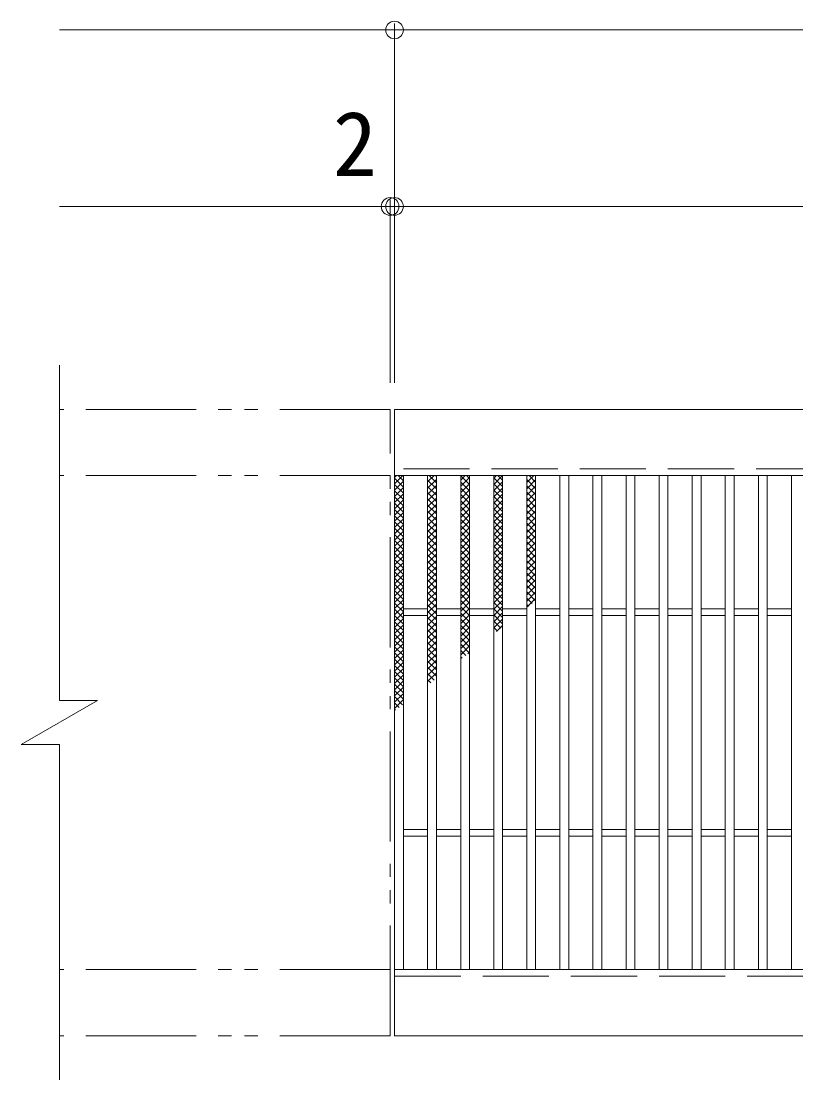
# Model space of a CAD drawing. Units: millimetres at full size, sheet at 1:10; details may follow other scales. Extents: x -1607 to 1854, y -1375 to 1187.
# Drawn here: x -1607.3 to -1256, y 676.7 to 1156.7 of the extents above; entities that cross this region are included whole.
import ezdxf
from ezdxf.enums import TextEntityAlignment as Align

# ---------------------------------------------------------------- set-up
doc = ezdxf.new("R2010")
doc.units = ezdxf.units.MM
doc.header["$LTSCALE"] = 10
doc.header["$PDMODE"] = 32
doc.header["$PDSIZE"] = 8
doc.linetypes.add('DASHED3', pattern=[4, 3, -1])
doc.linetypes.add('DOUBLE_CHAIN1', pattern=[8.8, 5, -1, 0.6, -0.6, 0.6, -1])
for name, color, linetype, lineweight in [('C-1', 2, 'Continuous', 9), ('C-2', 3, 'Continuous', 9), ('C-4', 7, 'Continuous', 9), ('C-9', 6, 'Continuous', 5)]:
    doc.layers.add(name, color=color, linetype=linetype, lineweight=lineweight)
doc.styles.add('ＭＳ ゴシック', font='')
doc.styles.get('ＭＳ ゴシック').set_extended_font_data('MS Gothic')

msp = doc.modelspace()

# ---------------------------------------------------------------- linework, layer by layer
at = {"layer": 'C-1', "linetype": 'DOUBLE_CHAIN1'}
for p, q in [((-1440.02, 980.69), (-1590.02, 980.69)), ((-1440.02, 696.69), (-1440.02, 980.69)), ((-1440.02, 950.69), (-1590.02, 950.69)), ((-1440.02, 726.69), (-1590.02, 726.69)), ((-1440.02, 696.69), (-1590.02, 696.69))]:
    msp.add_line(p, q, dxfattribs=at)
at = {"layer": 'C-1'}
for p, q in [((-444.02, 980.69), (-1438.02, 980.69)), ((-1438.02, 950.69), (-1438.02, 980.69)), ((-444.02, 950.69), (-1438.02, 950.69)), ((-1607.34, 828.69), (-1572.7, 848.69)), ((-1438.02, 726.69), (-444.02, 726.69)), ((-1438.02, 696.69), (-1438.02, 726.69)), ((-1438.02, 696.69), (-444.02, 696.69))]:
    msp.add_line(p, q, dxfattribs=at)
at = {"layer": 'C-1', "linetype": 'DASHED3'}
for p, q in [((-444.02, 953.69), (-1438.02, 953.69)), ((-1438.02, 723.69), (-444.02, 723.69))]:
    msp.add_line(p, q, dxfattribs=at)
at = {"layer": 'C-1'}
for points in [[(-1590.02, 1000.69), (-1590.02, 848.69), (-1572.7, 848.69)], [(-1607.34, 828.69), (-1590.02, 828.69), (-1590.02, 676.69)]]:
    msp.add_lwpolyline(points, dxfattribs=at)
at = {"layer": 'C-2'}
for p, q in [((-1438.02, 950.69), (-1438.02, 726.69)), ((-1434.02, 950.69), (-1434.02, 726.69)), ((-1423.02, 950.69), (-1423.02, 726.69)), ((-1419.02, 950.69), (-1419.02, 726.69)), ((-1408.02, 950.69), (-1408.02, 726.69)), ((-1404.02, 950.69), (-1404.02, 726.69)), ((-1393.02, 950.69), (-1393.02, 726.69)), ((-1389.02, 950.69), (-1389.02, 726.69)), ((-1378.02, 950.69), (-1378.02, 726.69)), ((-1374.02, 950.69), (-1374.02, 726.69)), ((-1363.02, 950.69), (-1363.02, 726.69)), ((-1359.02, 950.69), (-1359.02, 726.69)), ((-1348.02, 950.69), (-1348.02, 726.69)), ((-1344.02, 950.69), (-1344.02, 726.69)), ((-1333.02, 950.69), (-1333.02, 726.69)), ((-1329.02, 950.69), (-1329.02, 726.69)), ((-1318.02, 950.69), (-1318.02, 726.69)), ((-1314.02, 950.69), (-1314.02, 726.69)), ((-1303.02, 950.69), (-1303.02, 726.69)), ((-1299.02, 950.69), (-1299.02, 726.69)), ((-1288.02, 950.69), (-1288.02, 726.69)), ((-1284.02, 950.69), (-1284.02, 726.69)), ((-1273.02, 950.69), (-1273.02, 726.69)), ((-1269.02, 950.69), (-1269.02, 726.69)), ((-1258.02, 950.69), (-1258.02, 726.69)), ((-1434.02, 890.19), (-1423.02, 890.19)), ((-1419.02, 890.19), (-1408.02, 890.19)), ((-1404.02, 890.19), (-1393.02, 890.19)), ((-1389.02, 890.19), (-1378.02, 890.19)), ((-1374.02, 890.19), (-1363.02, 890.19)), ((-1359.02, 890.19), (-1348.02, 890.19)), ((-1344.02, 890.19), (-1333.02, 890.19)), ((-1329.02, 890.19), (-1318.02, 890.19)), ((-1314.02, 890.19), (-1303.02, 890.19)), ((-1299.02, 890.19), (-1288.02, 890.19)), ((-1284.02, 890.19), (-1273.02, 890.19)), ((-1269.02, 890.19), (-1258.02, 890.19)), ((-1434.02, 887.19), (-1423.02, 887.19)), ((-1419.02, 887.19), (-1408.02, 887.19)), ((-1404.02, 887.19), (-1393.02, 887.19)), ((-1389.02, 887.19), (-1378.02, 887.19)), ((-1374.02, 887.19), (-1363.02, 887.19)), ((-1359.02, 887.19), (-1348.02, 887.19)), ((-1344.02, 887.19), (-1333.02, 887.19)), ((-1329.02, 887.19), (-1318.02, 887.19)), ((-1314.02, 887.19), (-1303.02, 887.19)), ((-1299.02, 887.19), (-1288.02, 887.19)), ((-1284.02, 887.19), (-1273.02, 887.19)), ((-1269.02, 887.19), (-1258.02, 887.19)), ((-1434.02, 790.19), (-1423.02, 790.19)), ((-1419.02, 790.19), (-1408.02, 790.19)), ((-1404.02, 790.19), (-1393.02, 790.19)), ((-1389.02, 790.19), (-1378.02, 790.19)), ((-1374.02, 790.19), (-1363.02, 790.19)), ((-1359.02, 790.19), (-1348.02, 790.19)), ((-1344.02, 790.19), (-1333.02, 790.19)), ((-1329.02, 790.19), (-1318.02, 790.19)), ((-1314.02, 790.19), (-1303.02, 790.19)), ((-1299.02, 790.19), (-1288.02, 790.19)), ((-1284.02, 790.19), (-1273.02, 790.19)), ((-1269.02, 790.19), (-1258.02, 790.19)), ((-1434.02, 787.19), (-1423.02, 787.19)), ((-1419.02, 787.19), (-1408.02, 787.19)), ((-1404.02, 787.19), (-1393.02, 787.19)), ((-1389.02, 787.19), (-1378.02, 787.19)), ((-1374.02, 787.19), (-1363.02, 787.19)), ((-1359.02, 787.19), (-1348.02, 787.19)), ((-1344.02, 787.19), (-1333.02, 787.19)), ((-1329.02, 787.19), (-1318.02, 787.19)), ((-1314.02, 787.19), (-1303.02, 787.19)), ((-1299.02, 787.19), (-1288.02, 787.19)), ((-1284.02, 787.19), (-1273.02, 787.19)), ((-1269.02, 787.19), (-1258.02, 787.19))]:
    msp.add_line(p, q, dxfattribs=at)
at = {"layer": 'C-4'}
for p, q in [((-1590.02, 1152.69), (-292.02, 1152.69)), ((-1438.02, 992.69), (-1438.02, 1155.69)), ((-1440.02, 992.69), (-1440.02, 1075.69)), ((-1590.02, 1072.69), (-292.02, 1072.69))]:
    msp.add_line(p, q, dxfattribs=at)
for p in [(-1438.02, 1152.69), (-1440.02, 1072.69), (-1438.02, 1072.69)]:
    msp.add_point(p, dxfattribs=at)
at = {"layer": 'C-9'}
for p, q in [((-1438.02, 946.9), (-1434.23, 950.69)), ((-1438.02, 949.73), (-1437.06, 950.69)), ((-1436.43, 950.69), (-1434.02, 948.28)), ((-1423.02, 947.76), (-1420.09, 950.69)), ((-1423.02, 950.59), (-1422.91, 950.69)), ((-1422.29, 950.69), (-1419.02, 947.42)), ((-1419.46, 950.69), (-1419.02, 950.25)), ((-1408.02, 948.61), (-1405.94, 950.69)), ((-1408.02, 950.56), (-1404.02, 946.56)), ((-1405.32, 950.69), (-1404.02, 949.39)), ((-1393.02, 949.47), (-1391.8, 950.69)), ((-1393.02, 946.64), (-1389.02, 950.64)), ((-1391.17, 950.69), (-1389.02, 948.53)), ((-1378.02, 947.5), (-1374.83, 950.69)), ((-1378.02, 950.33), (-1377.66, 950.69)), ((-1377.03, 950.69), (-1374.02, 947.68)), ((-1374.2, 950.69), (-1374.02, 950.5)), ((-1438.02, 949.45), (-1434.02, 945.45)), ((-1438.02, 944.07), (-1434.02, 948.07)), ((-1438.02, 946.62), (-1434.02, 942.62)), ((-1423.02, 944.93), (-1419.02, 948.93)), ((-1423.02, 948.59), (-1419.02, 944.59)), ((-1423.02, 942.1), (-1419.02, 946.1)), ((-1423.02, 945.76), (-1419.02, 941.76)), ((-1408.02, 945.79), (-1404.02, 949.79)), ((-1408.02, 947.73), (-1404.02, 943.73)), ((-1408.02, 942.96), (-1404.02, 946.96)), ((-1393.02, 949.71), (-1389.02, 945.71)), ((-1393.02, 943.82), (-1389.02, 947.82)), ((-1393.02, 946.88), (-1389.02, 942.88)), ((-1378.02, 948.85), (-1374.02, 944.85)), ((-1378.02, 944.67), (-1374.02, 948.67)), ((-1378.02, 946.02), (-1374.02, 942.02)), ((-1378.02, 941.85), (-1374.02, 945.85)), ((-1438.02, 941.24), (-1434.02, 945.24)), ((-1438.02, 943.79), (-1434.02, 939.79)), ((-1438.02, 938.41), (-1434.02, 942.41)), ((-1438.02, 940.97), (-1434.02, 936.96)), ((-1423.02, 939.27), (-1419.02, 943.27)), ((-1423.02, 942.94), (-1419.02, 938.94)), ((-1408.02, 944.91), (-1404.02, 940.91)), ((-1408.02, 940.13), (-1404.02, 944.13)), ((-1408.02, 942.08), (-1404.02, 938.08)), ((-1408.02, 937.3), (-1404.02, 941.3)), ((-1393.02, 940.99), (-1389.02, 944.99)), ((-1393.02, 944.05), (-1389.02, 940.05)), ((-1393.02, 938.16), (-1389.02, 942.16)), ((-1393.02, 941.22), (-1389.02, 937.22)), ((-1378.02, 943.19), (-1374.02, 939.19)), ((-1378.02, 939.02), (-1374.02, 943.02)), ((-1438.02, 935.58), (-1434.02, 939.59)), ((-1438.02, 938.14), (-1434.02, 934.14)), ((-1438.02, 932.76), (-1434.02, 936.76)), ((-1423.02, 936.44), (-1419.02, 940.44)), ((-1423.02, 940.11), (-1419.02, 936.11)), ((-1423.02, 933.61), (-1419.02, 937.61)), ((-1423.02, 937.28), (-1419.02, 933.28)), ((-1408.02, 939.25), (-1404.02, 935.25)), ((-1408.02, 934.47), (-1404.02, 938.47)), ((-1408.02, 936.42), (-1404.02, 932.42)), ((-1393.02, 935.33), (-1389.02, 939.33)), ((-1393.02, 938.39), (-1389.02, 934.39)), ((-1393.02, 932.5), (-1389.02, 936.5)), ((-1378.02, 940.36), (-1374.02, 936.36)), ((-1378.02, 936.19), (-1374.02, 940.19)), ((-1378.02, 937.53), (-1374.02, 933.53)), ((-1378.02, 933.36), (-1374.02, 937.36)), ((-1438.02, 935.31), (-1434.02, 931.31)), ((-1438.02, 929.93), (-1434.02, 933.93)), ((-1438.02, 932.48), (-1434.02, 928.48)), ((-1423.02, 930.79), (-1419.02, 934.79)), ((-1423.02, 934.45), (-1419.02, 930.45)), ((-1423.02, 927.96), (-1419.02, 931.96)), ((-1423.02, 931.62), (-1419.02, 927.62)), ((-1408.02, 931.64), (-1404.02, 935.64)), ((-1408.02, 933.59), (-1404.02, 929.59)), ((-1408.02, 928.82), (-1404.02, 932.82)), ((-1393.02, 935.56), (-1389.02, 931.56)), ((-1393.02, 929.67), (-1389.02, 933.67)), ((-1393.02, 932.73), (-1389.02, 928.73)), ((-1378.02, 934.71), (-1374.02, 930.71)), ((-1378.02, 930.53), (-1374.02, 934.53)), ((-1378.02, 931.88), (-1374.02, 927.88)), ((-1378.02, 927.7), (-1374.02, 931.7)), ((-1438.02, 927.1), (-1434.02, 931.1)), ((-1438.02, 929.65), (-1434.02, 925.65)), ((-1438.02, 924.27), (-1434.02, 928.27)), ((-1438.02, 926.82), (-1434.02, 922.82)), ((-1423.02, 925.13), (-1419.02, 929.13)), ((-1423.02, 928.79), (-1419.02, 924.79)), ((-1408.02, 930.76), (-1404.02, 926.76)), ((-1408.02, 925.99), (-1404.02, 929.99)), ((-1408.02, 927.94), (-1404.02, 923.94)), ((-1408.02, 923.16), (-1404.02, 927.16)), ((-1393.02, 926.85), (-1389.02, 930.85)), ((-1393.02, 929.91), (-1389.02, 925.91)), ((-1393.02, 924.02), (-1389.02, 928.02)), ((-1393.02, 927.08), (-1389.02, 923.08)), ((-1378.02, 929.05), (-1374.02, 925.05)), ((-1378.02, 924.87), (-1374.02, 928.87)), ((-1438.02, 921.44), (-1434.02, 925.44)), ((-1438.02, 923.99), (-1434.02, 919.99)), ((-1438.02, 918.61), (-1434.02, 922.61)), ((-1423.02, 922.3), (-1419.02, 926.3)), ((-1423.02, 925.96), (-1419.02, 921.97)), ((-1423.02, 919.47), (-1419.02, 923.47)), ((-1423.02, 923.14), (-1419.02, 919.14)), ((-1408.02, 925.11), (-1404.02, 921.11)), ((-1408.02, 920.33), (-1404.02, 924.33)), ((-1408.02, 922.28), (-1404.02, 918.28)), ((-1393.02, 921.19), (-1389.02, 925.19)), ((-1393.02, 924.25), (-1389.02, 920.25)), ((-1393.02, 918.36), (-1389.02, 922.36)), ((-1378.02, 926.22), (-1374.02, 922.22)), ((-1378.02, 922.05), (-1374.02, 926.05)), ((-1378.02, 923.39), (-1374.02, 919.39)), ((-1378.02, 919.22), (-1374.02, 923.22)), ((-1438.02, 921.17), (-1434.02, 917.17)), ((-1438.02, 915.79), (-1434.02, 919.79)), ((-1438.02, 918.34), (-1434.02, 914.34)), ((-1438.02, 912.96), (-1434.02, 916.96)), ((-1423.02, 916.64), (-1419.02, 920.64)), ((-1423.02, 920.31), (-1419.02, 916.31)), ((-1423.02, 913.82), (-1419.02, 917.82)), ((-1423.02, 917.48), (-1419.02, 913.48)), ((-1408.02, 917.5), (-1404.02, 921.5)), ((-1408.02, 919.45), (-1404.02, 915.45)), ((-1408.02, 914.67), (-1404.02, 918.67)), ((-1393.02, 921.42), (-1389.02, 917.42)), ((-1393.02, 915.53), (-1389.02, 919.53)), ((-1393.02, 918.59), (-1389.02, 914.59)), ((-1378.02, 920.56), (-1374.02, 916.56)), ((-1378.02, 916.39), (-1374.02, 920.39)), ((-1378.02, 917.73), (-1374.02, 913.73)), ((-1378.02, 913.56), (-1374.02, 917.56)), ((-1438.02, 915.51), (-1434.02, 911.51)), ((-1438.02, 910.13), (-1434.02, 914.13)), ((-1438.02, 912.68), (-1434.02, 908.68)), ((-1423.02, 910.99), (-1419.02, 914.99)), ((-1423.02, 914.65), (-1419.02, 910.65)), ((-1423.02, 908.16), (-1419.02, 912.16)), ((-1408.02, 916.62), (-1404.02, 912.62)), ((-1408.02, 911.85), (-1404.02, 915.84)), ((-1408.02, 913.79), (-1404.02, 909.79)), ((-1408.02, 909.02), (-1404.02, 913.02)), ((-1393.02, 912.7), (-1389.02, 916.7)), ((-1393.02, 915.76), (-1389.02, 911.76)), ((-1393.02, 909.87), (-1389.02, 913.87)), ((-1393.02, 912.94), (-1389.02, 908.94)), ((-1378.02, 914.91), (-1374.02, 910.91)), ((-1378.02, 910.73), (-1374.02, 914.73)), ((-1378.02, 912.08), (-1374.02, 908.08)), ((-1438.02, 907.3), (-1434.02, 911.3)), ((-1438.02, 909.85), (-1434.02, 905.85)), ((-1438.02, 904.47), (-1434.02, 908.47)), ((-1423.02, 911.82), (-1419.02, 907.82)), ((-1423.02, 905.33), (-1419.02, 909.33)), ((-1423.02, 908.99), (-1419.02, 904.99)), ((-1408.02, 910.97), (-1404.02, 906.97)), ((-1408.02, 906.19), (-1404.02, 910.19)), ((-1408.02, 908.14), (-1404.02, 904.14)), ((-1408.02, 903.36), (-1404.02, 907.36)), ((-1393.02, 907.05), (-1389.02, 911.05)), ((-1393.02, 910.11), (-1389.02, 906.11)), ((-1393.02, 904.22), (-1389.02, 908.22)), ((-1393.02, 907.28), (-1389.02, 903.28)), ((-1378.02, 907.9), (-1374.02, 911.9)), ((-1378.02, 909.25), (-1374.02, 905.25)), ((-1378.02, 905.08), (-1374.02, 909.08)), ((-1438.02, 907.02), (-1434.02, 903.02)), ((-1438.02, 901.64), (-1434.02, 905.64)), ((-1438.02, 904.2), (-1434.02, 900.2)), ((-1438.02, 898.82), (-1434.02, 902.82)), ((-1423.02, 902.5), (-1419.02, 906.5)), ((-1423.02, 906.17), (-1419.02, 902.17)), ((-1423.02, 899.67), (-1419.02, 903.67)), ((-1423.02, 903.34), (-1419.02, 899.34)), ((-1408.02, 905.31), (-1404.02, 901.31)), ((-1408.02, 900.53), (-1404.02, 904.53)), ((-1408.02, 902.48), (-1404.02, 898.48)), ((-1393.02, 901.39), (-1389.02, 905.39)), ((-1393.02, 904.45), (-1389.02, 900.45)), ((-1393.02, 898.56), (-1389.02, 902.56)), ((-1378.02, 906.42), (-1374.02, 902.42)), ((-1378.02, 902.25), (-1374.02, 906.25)), ((-1378.02, 903.59), (-1374.02, 899.59)), ((-1378.02, 899.42), (-1374.02, 903.42)), ((-1438.02, 901.37), (-1434.02, 897.37)), ((-1438.02, 895.99), (-1434.02, 899.99)), ((-1438.02, 898.54), (-1434.02, 894.54)), ((-1423.02, 896.85), (-1419.02, 900.85)), ((-1423.02, 900.51), (-1419.02, 896.51)), ((-1423.02, 894.02), (-1419.02, 898.02)), ((-1423.02, 897.68), (-1419.02, 893.68)), ((-1408.02, 897.7), (-1404.02, 901.7)), ((-1408.02, 899.65), (-1404.02, 895.65)), ((-1408.02, 894.87), (-1404.02, 898.87)), ((-1393.02, 901.62), (-1389.02, 897.62)), ((-1393.02, 895.73), (-1389.02, 899.73)), ((-1393.02, 898.79), (-1389.02, 894.79)), ((-1378.02, 900.76), (-1374.02, 896.76)), ((-1378.02, 896.59), (-1374.02, 900.59)), ((-1378.02, 897.94), (-1374.02, 893.94)), ((-1378.02, 893.76), (-1374.02, 897.76)), ((-1438.02, 893.16), (-1434.02, 897.16)), ((-1438.02, 895.71), (-1434.02, 891.71)), ((-1438.02, 890.33), (-1434.02, 894.33)), ((-1438.02, 892.88), (-1434.02, 888.88)), ((-1423.02, 891.19), (-1419.02, 895.19)), ((-1423.02, 894.85), (-1419.02, 890.85)), ((-1408.02, 896.82), (-1404.02, 892.82)), ((-1408.02, 892.05), (-1404.02, 896.05)), ((-1408.02, 893.99), (-1404.02, 889.99)), ((-1408.02, 889.22), (-1404.02, 893.22)), ((-1393.02, 892.9), (-1389.02, 896.9)), ((-1393.02, 895.97), (-1389.02, 891.97)), ((-1393.02, 890.08), (-1389.02, 894.08)), ((-1393.02, 893.14), (-1389.02, 889.14)), ((-1378.02, 895.11), (-1375.56, 892.65)), ((-1378.02, 890.93), (-1374.02, 894.93)), ((-1438.02, 887.5), (-1434.02, 891.5)), ((-1438.02, 890.05), (-1434.02, 886.05)), ((-1438.02, 884.67), (-1434.02, 888.67)), ((-1423.02, 888.36), (-1419.02, 892.36)), ((-1423.02, 892.02), (-1419.02, 888.02)), ((-1423.02, 885.53), (-1419.02, 889.53)), ((-1423.02, 889.2), (-1419.02, 885.2)), ((-1408.02, 891.17), (-1404.02, 887.17)), ((-1408.02, 886.39), (-1404.02, 890.39)), ((-1408.02, 888.34), (-1404.02, 884.34)), ((-1393.02, 887.25), (-1389.02, 891.25)), ((-1393.02, 890.31), (-1389.02, 886.31)), ((-1393.02, 884.42), (-1389.02, 888.42)), ((-1378.02, 892.28), (-1377.15, 891.41)), ((-1438.02, 887.23), (-1434.02, 883.22)), ((-1438.02, 881.84), (-1434.02, 885.85)), ((-1438.02, 884.4), (-1434.02, 880.4)), ((-1423.02, 882.7), (-1419.02, 886.7)), ((-1423.02, 886.37), (-1419.02, 882.37)), ((-1423.02, 879.87), (-1419.02, 883.87)), ((-1423.02, 883.54), (-1419.02, 879.54)), ((-1408.02, 883.56), (-1404.02, 887.56)), ((-1408.02, 885.51), (-1404.02, 881.51)), ((-1408.02, 880.73), (-1404.02, 884.73)), ((-1393.02, 887.48), (-1389.02, 883.48)), ((-1393.02, 881.59), (-1389.02, 885.59)), ((-1393.02, 884.65), (-1389.86, 881.49)), ((-1438.02, 879.02), (-1434.02, 883.02)), ((-1438.02, 881.57), (-1434.02, 877.57)), ((-1438.02, 876.19), (-1434.02, 880.19)), ((-1438.02, 878.74), (-1434.02, 874.74)), ((-1423.02, 877.05), (-1419.02, 881.05)), ((-1423.02, 880.71), (-1419.02, 876.71)), ((-1408.02, 882.68), (-1404.02, 878.68)), ((-1408.02, 877.9), (-1404.02, 881.9)), ((-1408.02, 879.85), (-1404.02, 875.85)), ((-1408.02, 875.08), (-1404.02, 879.08)), ((-1393.02, 881.82), (-1391.45, 880.25)), ((-1391.84, 879.94), (-1389.02, 882.76)), ((-1438.02, 873.36), (-1434.02, 877.36)), ((-1438.02, 875.91), (-1434.02, 871.91)), ((-1438.02, 870.53), (-1434.02, 874.53)), ((-1423.02, 874.22), (-1419.02, 878.22)), ((-1423.02, 877.88), (-1419.02, 873.88)), ((-1423.02, 871.39), (-1419.02, 875.39)), ((-1423.02, 875.05), (-1419.02, 871.05)), ((-1408.02, 877.02), (-1404.02, 873.02)), ((-1408.02, 872.25), (-1404.02, 876.25)), ((-1408.02, 874.2), (-1404.15, 870.33)), ((-1438.02, 873.08), (-1434.02, 869.08)), ((-1438.02, 867.7), (-1434.02, 871.7)), ((-1438.02, 870.25), (-1434.02, 866.25)), ((-1438.02, 864.87), (-1434.02, 868.87)), ((-1423.02, 868.56), (-1419.02, 872.56)), ((-1423.02, 872.22), (-1419.02, 868.22)), ((-1423.02, 865.73), (-1419.02, 869.73)), ((-1423.02, 869.4), (-1419.02, 865.4)), ((-1408.02, 869.42), (-1404.02, 873.42)), ((-1408.02, 871.37), (-1405.74, 869.09)), ((-1404.74, 869.87), (-1404.02, 870.59)), ((-1438.02, 867.43), (-1434.02, 863.43)), ((-1438.02, 862.05), (-1434.02, 866.05)), ((-1438.02, 864.6), (-1434.02, 860.6)), ((-1423.02, 862.9), (-1419.02, 866.9)), ((-1423.02, 866.57), (-1419.02, 862.57)), ((-1423.02, 860.08), (-1419.02, 864.08)), ((-1408.02, 868.54), (-1407.33, 867.85)), ((-1438.02, 859.22), (-1434.02, 863.22)), ((-1438.02, 861.77), (-1434.02, 857.77)), ((-1438.02, 856.39), (-1434.02, 860.39)), ((-1423.02, 863.74), (-1419.02, 859.74)), ((-1423.02, 857.25), (-1419.02, 861.25)), ((-1423.02, 860.91), (-1420.03, 857.93)), ((-1438.02, 858.94), (-1434.02, 854.94)), ((-1438.02, 853.56), (-1434.02, 857.56)), ((-1438.02, 856.11), (-1434.02, 852.11)), ((-1438.02, 850.73), (-1434.02, 854.73)), ((-1423.02, 858.08), (-1421.62, 856.69)), ((-1438.02, 853.28), (-1434.02, 849.28)), ((-1438.02, 847.9), (-1434.02, 851.9)), ((-1438.02, 850.46), (-1434.33, 846.77)), ((-1438.02, 845.08), (-1434.02, 849.08)), ((-1438.02, 847.63), (-1435.92, 845.53)), ((-1438.02, 844.8), (-1437.51, 844.29))]:
    msp.add_line(p, q, dxfattribs=at)

# ---------------------------------------------------------------- texts
at = {"layer": 'C-4', "color": 2, "style": 'ＭＳ ゴシック'}
msp.add_text('2', height=29.33, dxfattribs=at).set_placement((-1465.98, 1077.69), align=Align.BOTTOM_LEFT)

doc.saveas('drawing.dxf')
